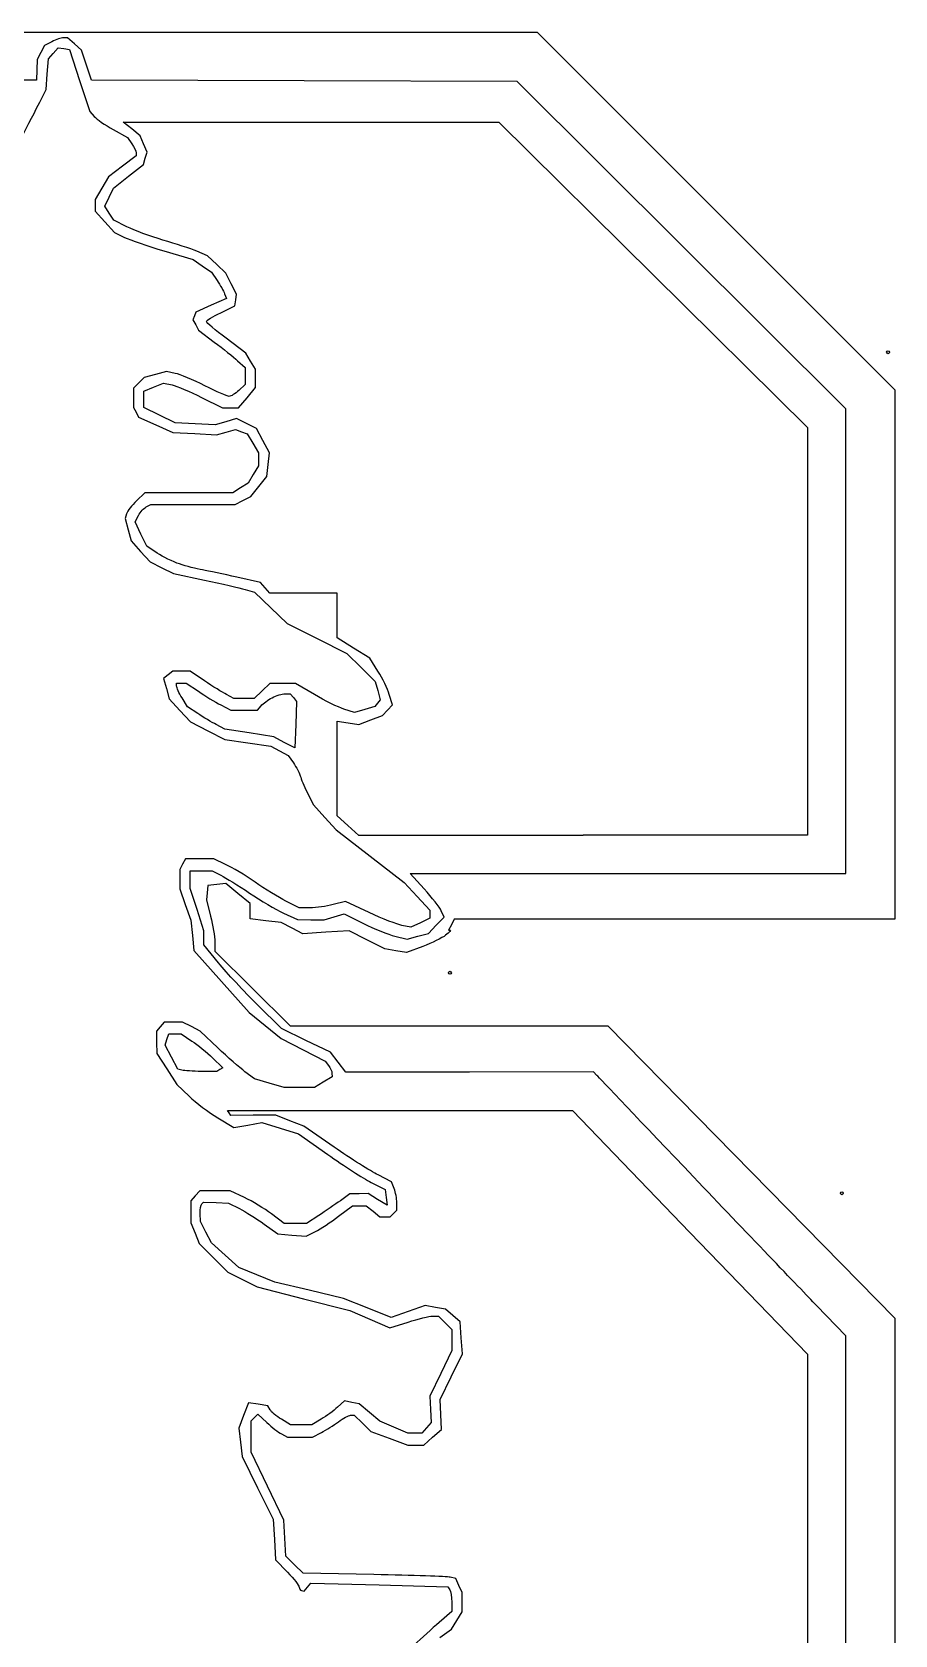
# Model space of a CAD drawing. Extents: x 2.7 to 30.1, y 1.6 to 101.3.
# Drawn here: x 4.369 to 5.368, y 56.72 to 58.575 of the extents above; entities that cross this region are included whole.
import ezdxf

# ---------------------------------------------------------------- set-up
doc = ezdxf.new("R2010")
doc.units = 0
doc.layers.get('0').update_dxf_attribs({"linetype": 'CONTINUOUS'})

msp = doc.modelspace()

# ---------------------------------------------------------------- linework, layer by layer
at = {"color": 7}
for p, q in [((3.835414, 58.574982), (4.394468, 58.575138)), ((4.391803, 58.564151), (4.383183, 58.559692)), ((4.394468, 58.575138), (4.953522, 58.575293)), ((4.409817, 58.56861), (4.405118, 58.56861)), ((4.417871, 58.561526), (4.409817, 58.56861)), ((4.425926, 58.554442), (4.417871, 58.561526)), ((4.953522, 58.575293), (5.16062, 58.368212)), ((4.374621, 58.543661), (4.374254, 58.531723)), ((4.378902, 58.551676), (4.374621, 58.543661)), ((4.383183, 58.559692), (4.378902, 58.551676)), ((4.386421, 58.526508), (4.387691, 58.544288)), ((4.387691, 58.544288), (4.393406, 58.55061)), ((4.393406, 58.55061), (4.399121, 58.556931)), ((4.399121, 58.556931), (4.405598, 58.556085)), ((4.405598, 58.556085), (4.412075, 58.555238)), ((4.412075, 58.555238), (4.423832, 58.519334)), ((4.431731, 58.537114), (4.425926, 58.554442)), ((4.374254, 58.531723), (4.373887, 58.519785)), ((4.385151, 58.508728), (4.386421, 58.526508)), ((4.437537, 58.519785), (4.431731, 58.537114)), ((4.373887, 58.519785), (4.111409, 58.518939)), ((4.377785, 58.494137), (4.385151, 58.508728)), ((4.423832, 58.519334), (4.435587, 58.483429)), ((4.68392, 58.518939), (4.437537, 58.519785)), ((4.930303, 58.518092), (4.68392, 58.518939)), ((5.120634, 58.328591), (4.930303, 58.518092)), ((4.435587, 58.483429), (4.440811, 58.477644)), ((4.474406, 58.470845), (4.691759, 58.470876)), ((4.484221, 58.463112), (4.474406, 58.470845)), ((4.691759, 58.470876), (4.909113, 58.470913)), ((4.909113, 58.470913), (5.087828, 58.294253)), ((4.462655, 58.462489), (4.479272, 58.453119)), ((4.479272, 58.453119), (4.484262, 58.446007)), ((4.494037, 58.455379), (4.484221, 58.463112)), ((4.497974, 58.445897), (4.494037, 58.455379)), ((4.489252, 58.432121), (4.473377, 58.420014)), ((4.489252, 58.435508), (4.489252, 58.432121)), ((4.501911, 58.436414), (4.497974, 58.445897)), ((4.499907, 58.429274), (4.501911, 58.436414)), ((4.473377, 58.420014), (4.457502, 58.407907)), ((4.480468, 58.408446), (4.497903, 58.422134)), ((4.497903, 58.422134), (4.499907, 58.429274)), ((4.449755, 58.394671), (4.442008, 58.381434)), ((4.457502, 58.407907), (4.449755, 58.394671)), ((4.458025, 58.384231), (4.463032, 58.394758)), ((4.463032, 58.394758), (4.480468, 58.408446)), ((4.442008, 58.381434), (4.442008, 58.374633)), ((4.452999, 58.373704), (4.458025, 58.384231)), ((4.442008, 58.374633), (4.442008, 58.367831)), ((4.442008, 58.367831), (4.45311, 58.355555)), ((4.458279, 58.365661), (4.452999, 58.373704)), ((4.46356, 58.357618), (4.458279, 58.365661)), ((4.478653, 58.349969), (4.46356, 58.357618)), ((5.16062, 58.368212), (5.367718, 58.161132)), ((4.45311, 58.355555), (4.464213, 58.343278)), ((4.464213, 58.343278), (4.47595, 58.337718)), ((4.521478, 58.322083), (4.55527, 58.312036)), ((4.572099, 58.3163), (4.559509, 58.321578)), ((5.310963, 58.13909), (5.120634, 58.328591)), ((4.55527, 58.312036), (4.565864, 58.304783)), ((4.565864, 58.304783), (4.576459, 58.29753)), ((4.58262, 58.306225), (4.572099, 58.3163)), ((4.593124, 58.29615), (4.58262, 58.306225)), ((4.576459, 58.29753), (4.58308, 58.287793)), ((4.59933, 58.284099), (4.593124, 58.29615)), ((4.605534, 58.272048), (4.59933, 58.284099)), ((5.087828, 58.294253), (5.266542, 58.117599)), ((4.593895, 58.266993), (4.576135, 58.259147)), ((4.591806, 58.272525), (4.593895, 58.266993)), ((4.603727, 58.258388), (4.604631, 58.265218)), ((4.604631, 58.265218), (4.605534, 58.272048)), ((4.556718, 58.246814), (4.555081, 58.242327)), ((4.558355, 58.251302), (4.556718, 58.246814)), ((4.576135, 58.259147), (4.558355, 58.251302)), ((4.5872, 58.250514), (4.603727, 58.258388)), ((4.555081, 58.242327), (4.558309, 58.236287)), ((4.558309, 58.236287), (4.561538, 58.230248)), ((4.561538, 58.230248), (4.579809, 58.216532)), ((4.616331, 58.203694), (4.593497, 58.220881)), ((4.606742, 58.19497), (4.615394, 58.187124)), ((4.621846, 58.194352), (4.616331, 58.203694)), ((4.627361, 58.18501), (4.621846, 58.194352)), ((5.359775, 58.20307), (5.359775, 58.20307)), ((4.498529, 58.175525), (4.492397, 58.169401)), ((4.511554, 58.179025), (4.498529, 58.175525)), ((4.524581, 58.182524), (4.511554, 58.179025)), ((4.534561, 58.180266), (4.524581, 58.182524)), ((4.615394, 58.187124), (4.615394, 58.177247)), ((4.615394, 58.177247), (4.615394, 58.167369)), ((4.627361, 58.174399), (4.627361, 58.18501)), ((4.627361, 58.163787), (4.627361, 58.174399)), ((4.492397, 58.169401), (4.486264, 58.163277)), ((4.486264, 58.163277), (4.486264, 58.152044)), ((4.498238, 58.159639), (4.509595, 58.16438)), ((4.498238, 58.150269), (4.498238, 58.159639)), ((4.509595, 58.16438), (4.520952, 58.169121)), ((4.520952, 58.169121), (4.530858, 58.166864)), ((4.615394, 58.167369), (4.608102, 58.160539)), ((4.617692, 58.152047), (4.627361, 58.163787)), ((5.367718, 58.161132), (5.367718, 57.854819)), ((4.486264, 58.152044), (4.486264, 58.140812)), ((4.486264, 58.140812), (4.489258, 58.135224)), ((4.489258, 58.135224), (4.492253, 58.129636)), ((4.498238, 58.140899), (4.498238, 58.150269)), ((4.516343, 58.132037), (4.498238, 58.140899)), ((4.565108, 58.152527), (4.589447, 58.140306)), ((4.589447, 58.140306), (4.598735, 58.140306)), ((4.598735, 58.140306), (4.608023, 58.140306)), ((4.608023, 58.140306), (4.617692, 58.152047)), ((5.310963, 57.870338), (5.310963, 58.13909)), ((4.492253, 58.129636), (4.512096, 58.120689)), ((4.512096, 58.120689), (4.531939, 58.111743)), ((4.534448, 58.123176), (4.516343, 58.132037)), ((4.557722, 58.122047), (4.534448, 58.123176)), ((4.580997, 58.120636), (4.557722, 58.122047)), ((4.593333, 58.124333), (4.580997, 58.120636)), ((4.605669, 58.12803), (4.593333, 58.124333)), ((4.617153, 58.122329), (4.605669, 58.12803)), ((4.628636, 58.116628), (4.617153, 58.122329)), ((4.636129, 58.10246), (4.628636, 58.116628)), ((5.266542, 58.117599), (5.266542, 57.88165)), ((4.531939, 58.111743), (4.55717, 58.110614)), ((4.55717, 58.110614), (4.582403, 58.109203)), ((4.582403, 58.109203), (4.593452, 58.112251)), ((4.593452, 58.112251), (4.604518, 58.115299)), ((4.604518, 58.115299), (4.611122, 58.112759)), ((4.611122, 58.112759), (4.617726, 58.110219)), ((4.617726, 58.110219), (4.624437, 58.099353)), ((4.624437, 58.099353), (4.631148, 58.088488)), ((4.643622, 58.088293), (4.636129, 58.10246)), ((4.631138, 58.080981), (4.631125, 58.073473)), ((4.631148, 58.088488), (4.631138, 58.080981)), ((4.642183, 58.074662), (4.643622, 58.088293)), ((4.624992, 58.063398), (4.61886, 58.053323)), ((4.631125, 58.073473), (4.624992, 58.063398)), ((4.631436, 58.049459), (4.640744, 58.06103)), ((4.640744, 58.06103), (4.642183, 58.074662)), ((4.499301, 58.041977), (4.489668, 58.032749)), ((4.550371, 58.041977), (4.499301, 58.041977)), ((4.601441, 58.041977), (4.550371, 58.041977)), ((4.61015, 58.04765), (4.601441, 58.041977)), ((4.61886, 58.053323), (4.61015, 58.04765)), ((4.622128, 58.037888), (4.631436, 58.049459)), ((4.501104, 58.025879), (4.506167, 58.028419)), ((4.506167, 58.028419), (4.554988, 58.028442)), ((4.554988, 58.028442), (4.603806, 58.028462)), ((4.603806, 58.028462), (4.612967, 58.033175)), ((4.612967, 58.033175), (4.622128, 58.037888)), ((4.478258, 58.017932), (4.476452, 58.012344)), ((4.476452, 58.012344), (4.479935, 57.999418)), ((4.48806, 58.008438), (4.49205, 58.015889)), ((4.494881, 57.994355), (4.48806, 58.008438)), ((4.479935, 57.999418), (4.483417, 57.986493)), ((4.483417, 57.986493), (4.494466, 57.974244)), ((4.501702, 57.980272), (4.494881, 57.994355)), ((4.494466, 57.974244), (4.505515, 57.962024)), ((4.513657, 57.97237), (4.501702, 57.980272)), ((4.505515, 57.962024), (4.519068, 57.955448)), ((4.519068, 57.955448), (4.53262, 57.948872)), ((4.53262, 57.948872), (4.568472, 57.941083)), ((4.633119, 57.938306), (4.605879, 57.944487)), ((4.615382, 57.930246), (4.626448, 57.927226)), ((4.638654, 57.932182), (4.633119, 57.938306)), ((4.644188, 57.926057), (4.638654, 57.932182)), ((4.626448, 57.927226), (4.645312, 57.908994)), ((4.683071, 57.926057), (4.644188, 57.926057)), ((4.721953, 57.926057), (4.683071, 57.926057)), ((4.722096, 57.900065), (4.721953, 57.926057)), ((4.645312, 57.908994), (4.664173, 57.890763)), ((4.722238, 57.874072), (4.722096, 57.900065)), ((4.664173, 57.890763), (4.698774, 57.873463)), ((5.266542, 57.88165), (5.266542, 57.645701)), ((4.698774, 57.873463), (4.733372, 57.856162)), ((4.741003, 57.86236), (4.722238, 57.874072)), ((4.733372, 57.856162), (4.749755, 57.840019)), ((4.759768, 57.850648), (4.741003, 57.86236)), ((5.310963, 57.601584), (5.310963, 57.870338)), ((4.749755, 57.840019), (4.766138, 57.823876)), ((4.769309, 57.835577), (4.759768, 57.850648)), ((5.367718, 57.854819), (5.367718, 57.548506)), ((4.526462, 57.831409), (4.521055, 57.827316)), ((4.521055, 57.827316), (4.524337, 57.815463)), ((4.531869, 57.835501), (4.526462, 57.831409)), ((4.541792, 57.835602), (4.531869, 57.835501)), ((4.536159, 57.818393), (4.536159, 57.821977)), ((4.536159, 57.821977), (4.541674, 57.821965)), ((4.541674, 57.821965), (4.547188, 57.821951)), ((4.551715, 57.835701), (4.541792, 57.835602)), ((4.547188, 57.821951), (4.561356, 57.812356)), ((4.56857, 57.824356), (4.551715, 57.835701)), ((4.644089, 57.821534), (4.635055, 57.812869)), ((4.658912, 57.821534), (4.644089, 57.821534)), ((4.673734, 57.821534), (4.658912, 57.821534)), ((4.695716, 57.808551), (4.673734, 57.821534)), ((4.766138, 57.823876), (4.769023, 57.813236)), ((4.524337, 57.815463), (4.527622, 57.80361)), ((4.527622, 57.80361), (4.539921, 57.790289)), ((4.548752, 57.79446), (4.542455, 57.804648)), ((4.602436, 57.804205), (4.593927, 57.808608)), ((4.614227, 57.804205), (4.602436, 57.804205)), ((4.626022, 57.804205), (4.614227, 57.804205)), ((4.635055, 57.812869), (4.626022, 57.804205)), ((4.661621, 57.809421), (4.6677, 57.809421)), ((4.6677, 57.809421), (4.671366, 57.805018)), ((4.671366, 57.805018), (4.675032, 57.800615)), ((4.675032, 57.800615), (4.674129, 57.773832)), ((4.771907, 57.802597), (4.768842, 57.798674)), ((4.769023, 57.813236), (4.771907, 57.802597)), ((4.785927, 57.796884), (4.78239, 57.808709)), ((4.539921, 57.790289), (4.55222, 57.77694)), ((4.560563, 57.786643), (4.548752, 57.79446)), ((4.587216, 57.796636), (4.5989, 57.790512)), ((4.5989, 57.790512), (4.614394, 57.790512)), ((4.614394, 57.790512), (4.629888, 57.790512)), ((4.629888, 57.790512), (4.633988, 57.795451)), ((4.742121, 57.787695), (4.729912, 57.791646)), ((4.753949, 57.791223), (4.742121, 57.787695)), ((4.765777, 57.794751), (4.753949, 57.791223)), ((4.760984, 57.779274), (4.774717, 57.784523)), ((4.768842, 57.798674), (4.765777, 57.794751)), ((4.774717, 57.784523), (4.780322, 57.790704)), ((4.780322, 57.790704), (4.785927, 57.796884)), ((4.55222, 57.77694), (4.572151, 57.766808)), ((4.572151, 57.766808), (4.592082, 57.756676)), ((4.591906, 57.768721), (4.582147, 57.773773)), ((4.620231, 57.764178), (4.591906, 57.768721)), ((4.648559, 57.759634), (4.620231, 57.764178)), ((4.67406, 57.773773), (4.673157, 57.74699)), ((4.674129, 57.773832), (4.67406, 57.773773)), ((4.721961, 57.723188), (4.721961, 57.777975)), ((4.721961, 57.777975), (4.734605, 57.776)), ((4.734605, 57.776), (4.747251, 57.774024)), ((4.747251, 57.774024), (4.760984, 57.779274)), ((4.592082, 57.756676), (4.61867, 57.752697)), ((4.61867, 57.752697), (4.645258, 57.748718)), ((4.645258, 57.748718), (4.655254, 57.743468)), ((4.660858, 57.753312), (4.648559, 57.759634)), ((4.673157, 57.74699), (4.660858, 57.753312)), ((4.655254, 57.743468), (4.66525, 57.738219)), ((4.66525, 57.738219), (4.671383, 57.729526)), ((4.721961, 57.668397), (4.721961, 57.723188)), ((4.688418, 57.692922), (4.694531, 57.680815)), ((4.694531, 57.680815), (4.707683, 57.666506)), ((4.707683, 57.666506), (4.720854, 57.652198)), ((4.720854, 57.652198), (4.760224, 57.621582)), ((4.734571, 57.656995), (4.721961, 57.668397)), ((4.74718, 57.645594), (4.734571, 57.656995)), ((5.007018, 57.645594), (4.74718, 57.645594)), ((5.266542, 57.645701), (5.006705, 57.645701)), ((5.006705, 57.645701), (5.007018, 57.645594)), ((4.54629, 57.618472), (4.543025, 57.612376)), ((4.56271, 57.618404), (4.54629, 57.618472)), ((4.579129, 57.618339), (4.56271, 57.618404)), ((4.592862, 57.612102), (4.579129, 57.618339)), ((4.760224, 57.621582), (4.799594, 57.590964)), ((4.543025, 57.612376), (4.539759, 57.60628)), ((4.539759, 57.60628), (4.539759, 57.594963)), ((4.551935, 57.594483), (4.55189, 57.604728)), ((4.55189, 57.604728), (4.564644, 57.604728)), ((4.564644, 57.604728), (4.577397, 57.604728)), ((4.577397, 57.604728), (4.587484, 57.599535)), ((4.822825, 57.583606), (4.806388, 57.601584)), ((4.806388, 57.601584), (5.058677, 57.601584)), ((5.058677, 57.601584), (5.310963, 57.601584)), ((4.539759, 57.594963), (4.539759, 57.583674)), ((4.539759, 57.583674), (4.546146, 57.56564)), ((4.551981, 57.584238), (4.551935, 57.594483)), ((4.559818, 57.559713), (4.551981, 57.584238)), ((4.571518, 57.57924), (4.570615, 57.570943)), ((4.572421, 57.587538), (4.571518, 57.57924)), ((4.582852, 57.588666), (4.572421, 57.587538)), ((4.593283, 57.589795), (4.582852, 57.588666)), ((4.607253, 57.578337), (4.593283, 57.589795)), ((4.621223, 57.566879), (4.607253, 57.578337)), ((4.799594, 57.590964), (4.814561, 57.574934)), ((4.546146, 57.56564), (4.552533, 57.547606)), ((4.567655, 57.535188), (4.559818, 57.559713)), ((4.570615, 57.570943), (4.575515, 57.552034)), ((4.621223, 57.558017), (4.621223, 57.566879)), ((4.678122, 57.561782), (4.662755, 57.569571)), ((4.690785, 57.561782), (4.678122, 57.561782)), ((4.731527, 57.569289), (4.717486, 57.565536)), ((4.759264, 57.556307), (4.731527, 57.569289)), ((4.814561, 57.574934), (4.829527, 57.558903)), ((4.552533, 57.547606), (4.554424, 57.529939)), ((4.621223, 57.549155), (4.621223, 57.558017)), ((4.639311, 57.546898), (4.621223, 57.549155)), ((4.657382, 57.54464), (4.639311, 57.546898)), ((4.669881, 57.538262), (4.657382, 57.54464)), ((4.66, 57.555706), (4.676309, 57.548114)), ((4.676309, 57.548114), (4.691693, 57.54808)), ((4.691693, 57.54808), (4.707077, 57.548046)), ((4.707077, 57.548046), (4.718688, 57.551518)), ((4.718688, 57.551518), (4.730298, 57.554989)), ((4.730298, 57.554989), (4.75258, 57.543785)), ((4.807175, 57.539317), (4.797088, 57.541293)), ((4.818351, 57.544623), (4.807175, 57.539317)), ((4.829527, 57.549929), (4.818351, 57.544623)), ((4.827803, 57.532214), (4.836857, 57.54164)), ((4.829527, 57.558903), (4.829527, 57.554416)), ((4.829527, 57.554416), (4.829527, 57.549929)), ((4.836857, 57.54164), (4.845891, 57.551066)), ((4.845891, 57.551066), (4.842572, 57.558347)), ((4.854322, 57.542213), (4.850946, 57.535919)), ((4.857697, 57.548506), (4.854322, 57.542213)), ((5.112707, 57.548506), (4.857697, 57.548506)), ((5.367718, 57.548506), (5.112707, 57.548506)), ((4.554424, 57.529939), (4.556315, 57.512272)), ((4.567655, 57.527004), (4.567655, 57.535188)), ((4.567655, 57.518819), (4.567655, 57.527004)), ((4.580414, 57.522409), (4.580414, 57.511685)), ((4.682401, 57.531883), (4.669881, 57.538262)), ((4.709116, 57.533577), (4.682401, 57.531883)), ((4.735831, 57.53527), (4.709116, 57.533577)), ((4.756552, 57.524715), (4.735831, 57.53527)), ((4.777275, 57.51416), (4.756552, 57.524715)), ((4.788888, 57.529024), (4.802911, 57.525497)), ((4.802911, 57.525497), (4.815357, 57.528855)), ((4.815357, 57.528855), (4.827803, 57.532214)), ((4.850946, 57.535919), (4.853063, 57.535919)), ((4.556315, 57.512272), (4.588292, 57.476455)), ((4.5848, 57.497991), (4.567655, 57.518819)), ((4.580414, 57.511685), (4.623975, 57.468524)), ((4.789811, 57.512184), (4.777275, 57.51416)), ((4.802348, 57.510209), (4.789811, 57.512184)), ((4.821245, 57.517236), (4.802348, 57.510209)), ((4.588292, 57.476455), (4.620269, 57.440638)), ((4.623975, 57.468524), (4.667534, 57.425361)), ((4.85268, 57.484953), (4.85268, 57.484953)), ((4.657429, 57.42224), (4.629684, 57.4497)), ((4.521605, 57.429468), (4.517287, 57.424247)), ((4.5324, 57.429468), (4.521605, 57.429468)), ((4.543195, 57.429468), (4.5324, 57.429468)), ((4.553281, 57.42436), (4.543195, 57.429468)), ((4.620269, 57.440638), (4.638837, 57.42568)), ((4.517287, 57.424247), (4.512969, 57.419054)), ((4.512969, 57.419054), (4.513047, 57.406156)), ((4.525039, 57.409266), (4.527128, 57.415842)), ((4.527128, 57.415842), (4.534347, 57.415842)), ((4.534347, 57.415842), (4.541566, 57.415842)), ((4.541566, 57.415842), (4.553812, 57.407658)), ((4.563368, 57.419251), (4.553281, 57.42436)), ((4.58384, 57.399806), (4.563368, 57.419251)), ((4.638837, 57.42568), (4.657404, 57.410723)), ((4.685843, 57.408439), (4.657429, 57.42224)), ((4.667534, 57.425361), (4.851537, 57.425328)), ((4.851537, 57.425328), (5.035539, 57.425294)), ((5.035539, 57.425294), (5.201659, 57.256028)), ((4.513047, 57.406156), (4.513125, 57.393259)), ((4.513125, 57.393259), (4.524718, 57.375309)), ((4.522951, 57.40269), (4.525039, 57.409266)), ((4.53028, 57.388862), (4.522951, 57.40269)), ((4.657404, 57.410723), (4.682838, 57.397515)), ((4.682838, 57.397515), (4.708272, 57.384307)), ((4.714256, 57.394639), (4.685843, 57.408439)), ((4.723092, 57.383039), (4.714256, 57.394639)), ((4.524718, 57.375309), (4.536312, 57.35736)), ((4.537609, 57.375033), (4.53028, 57.388862)), ((4.542382, 57.373904), (4.537609, 57.375033)), ((4.577848, 57.388156), (4.58964, 57.376811)), ((4.586137, 57.374553), (4.582635, 57.372295)), ((4.58964, 57.376811), (4.586137, 57.374553)), ((4.708272, 57.384307), (4.712099, 57.379339)), ((4.731928, 57.37144), (4.723092, 57.383039)), ((4.536312, 57.35736), (4.550663, 57.343813)), ((4.564892, 57.372476), (4.564897, 57.372493)), ((4.582635, 57.372295), (4.564892, 57.372476)), ((4.626366, 57.363936), (4.615337, 57.372148)), ((4.643475, 57.358912), (4.626366, 57.363936)), ((4.660583, 57.353889), (4.643475, 57.358912)), ((4.705902, 57.360148), (4.695669, 57.353911)), ((4.716136, 57.366385), (4.705902, 57.360148)), ((4.716036, 57.370365), (4.716136, 57.366385)), ((4.875449, 57.371722), (4.731928, 57.37144)), ((5.018968, 57.372004), (4.875449, 57.371722)), ((5.022761, 57.367856), (5.018968, 57.372004)), ((4.678126, 57.353903), (4.660583, 57.353889)), ((4.695669, 57.353911), (4.678126, 57.353903)), ((4.583773, 57.318865), (4.602535, 57.307463)), ((4.597088, 57.324365), (4.595281, 57.327188)), ((4.595281, 57.327188), (4.794851, 57.327188)), ((4.598894, 57.321543), (4.597088, 57.324365)), ((4.624892, 57.321676), (4.598894, 57.321543)), ((4.65089, 57.321808), (4.624892, 57.321676)), ((4.667217, 57.31543), (4.65089, 57.321808)), ((4.794851, 57.327188), (4.994419, 57.327188)), ((4.994419, 57.327188), (5.130453, 57.186243)), ((4.602535, 57.307463), (4.618734, 57.310398)), ((4.618734, 57.310398), (4.634937, 57.313333)), ((4.634937, 57.313333), (4.65618, 57.30687)), ((4.65618, 57.30687), (4.677422, 57.300408)), ((4.683546, 57.309052), (4.667217, 57.31543)), ((4.677422, 57.300408), (4.711243, 57.276447)), ((4.718583, 57.284837), (4.683546, 57.309052)), ((4.761317, 57.24411), (4.777573, 57.235728)), ((4.785112, 57.244801), (4.769364, 57.252703)), ((4.788087, 57.236984), (4.785112, 57.244801)), ((5.201659, 57.256028), (5.367779, 57.086762)), ((4.557768, 57.228407), (4.552561, 57.22265)), ((4.562975, 57.234164), (4.557768, 57.228407)), ((4.580591, 57.234133), (4.562975, 57.234164)), ((4.598207, 57.234097), (4.580591, 57.234133)), ((4.614734, 57.22642), (4.598207, 57.234097)), ((4.736781, 57.230653), (4.725749, 57.222892)), ((4.747429, 57.230834), (4.736781, 57.230653)), ((4.758077, 57.231015), (4.747429, 57.230834)), ((4.768926, 57.224298), (4.758077, 57.231015)), ((4.777573, 57.235728), (4.778674, 57.22664)), ((4.778674, 57.22664), (4.779775, 57.217581)), ((5.30623, 57.229832), (5.30623, 57.229832)), ((4.552561, 57.22265), (4.552561, 57.209893)), ((4.552561, 57.209893), (4.552561, 57.197137)), ((4.563742, 57.198884), (4.56356, 57.208084)), ((4.565367, 57.219317), (4.567427, 57.221292)), ((4.567427, 57.221292), (4.581815, 57.220728)), ((4.581815, 57.220728), (4.596182, 57.220163)), ((4.596182, 57.220163), (4.608882, 57.2137)), ((4.660519, 57.196392), (4.645897, 57.207568)), ((4.723644, 57.204867), (4.7397, 57.216974)), ((4.7397, 57.216974), (4.747647, 57.216974)), ((4.747647, 57.216974), (4.755595, 57.216974)), ((4.755595, 57.216974), (4.763596, 57.210681)), ((4.763596, 57.210681), (4.771597, 57.204387)), ((4.779775, 57.217581), (4.768926, 57.224298)), ((4.783515, 57.204387), (4.787288, 57.208169)), ((4.787288, 57.208169), (4.791061, 57.211951)), ((4.791061, 57.211951), (4.791061, 57.220558)), ((4.552561, 57.197137), (4.557514, 57.185312)), ((4.570109, 57.186409), (4.563742, 57.198884)), ((4.637406, 57.195836), (4.653244, 57.184462)), ((4.673617, 57.196392), (4.660519, 57.196392)), ((4.686715, 57.196392), (4.673617, 57.196392)), ((4.700721, 57.205761), (4.686715, 57.196392)), ((4.771597, 57.204387), (4.777566, 57.204387)), ((4.777566, 57.204387), (4.783515, 57.204387)), ((4.557514, 57.185312), (4.562467, 57.173487)), ((4.562467, 57.173487), (4.57905, 57.156892)), ((4.576476, 57.173935), (4.570109, 57.186409)), ((4.592314, 57.159683), (4.576476, 57.173935)), ((4.653244, 57.184462), (4.66968, 57.183051)), ((4.66968, 57.183051), (4.686117, 57.18164)), ((4.686117, 57.18164), (4.696858, 57.1872)), ((5.130453, 57.186243), (5.266485, 57.045296)), ((4.57905, 57.156892), (4.59563, 57.140325)), ((4.608169, 57.145431), (4.592314, 57.159683)), ((4.59563, 57.140325), (4.612485, 57.131774)), ((4.629074, 57.137077), (4.608169, 57.145431)), ((4.649978, 57.128723), (4.629074, 57.137077)), ((4.612485, 57.131774), (4.629339, 57.123223)), ((4.629339, 57.123223), (4.683058, 57.109479)), ((4.689656, 57.119297), (4.649978, 57.128723)), ((4.729337, 57.109871), (4.689656, 57.119297)), ((4.683058, 57.109479), (4.736777, 57.095734)), ((4.756882, 57.098864), (4.729337, 57.109871)), ((4.736777, 57.095734), (4.759899, 57.085659)), ((4.784424, 57.087857), (4.756882, 57.098864)), ((4.824034, 57.101686), (4.804227, 57.094772)), ((4.835825, 57.099429), (4.824034, 57.101686)), ((4.847616, 57.097171), (4.835825, 57.099429)), ((4.856052, 57.089918), (4.847616, 57.097171)), ((5.310976, 57.066538), (5.276918, 57.101729)), ((4.759899, 57.085659), (4.783025, 57.075584)), ((4.783025, 57.075584), (4.804251, 57.082413)), ((4.804227, 57.094772), (4.784424, 57.087857)), ((4.832483, 57.089243), (4.839485, 57.089243)), ((4.839485, 57.089243), (4.847213, 57.08151)), ((4.847213, 57.08151), (4.85494, 57.073777)), ((4.864487, 57.082665), (4.856052, 57.089918)), ((4.865757, 57.064066), (4.864487, 57.082665)), ((5.367779, 57.086762), (5.367801, 56.516688)), ((4.85494, 57.073777), (4.85494, 57.06167)), ((4.85494, 57.06167), (4.85494, 57.049535)), ((4.867027, 57.045468), (4.865757, 57.064066)), ((5.310976, 56.51769), (5.310976, 57.066538)), ((4.85494, 57.049535), (4.84215, 57.023062)), ((4.854184, 57.019165), (4.867027, 57.045468)), ((5.266485, 57.045296), (5.266508, 56.517543)), ((4.84215, 57.023062), (4.829342, 56.99659)), ((4.84134, 56.992861), (4.854184, 57.019165)), ((4.619349, 56.988947), (4.613798, 56.974384)), ((4.630579, 56.987254), (4.619349, 56.988947)), ((4.641809, 56.98556), (4.630579, 56.987254)), ((4.644377, 56.980988), (4.641809, 56.98556)), ((4.730381, 56.991171), (4.722507, 56.983861)), ((4.73887, 56.989478), (4.730381, 56.991171)), ((4.74736, 56.987784), (4.73887, 56.989478)), ((4.759351, 56.977709), (4.74736, 56.987784)), ((4.829342, 56.99659), (4.830076, 56.981378)), ((4.842073, 56.975505), (4.84134, 56.992861)), ((4.613798, 56.974384), (4.608247, 56.959822)), ((4.622516, 56.967941), (4.626453, 56.971892)), ((4.622516, 56.949992), (4.622516, 56.967941)), ((4.626453, 56.971892), (4.63039, 56.975815)), ((4.63039, 56.975815), (4.640623, 56.966135)), ((4.668123, 56.963321), (4.657528, 56.969869)), ((4.70361, 56.969948), (4.69258, 56.963344)), ((4.737623, 56.974545), (4.741904, 56.974545)), ((4.741904, 56.974545), (4.751503, 56.96526)), ((4.771343, 56.967634), (4.759351, 56.977709)), ((4.787669, 56.960719), (4.771343, 56.967634)), ((4.83081, 56.966166), (4.825513, 56.959985)), ((4.830076, 56.981378), (4.83081, 56.966166)), ((4.842807, 56.958148), (4.842073, 56.975505)), ((4.608247, 56.959822), (4.610194, 56.943312)), ((4.622516, 56.932043), (4.622516, 56.949992)), ((4.657748, 56.952899), (4.664623, 56.949371)), ((4.664623, 56.949371), (4.679155, 56.949371)), ((4.680352, 56.963333), (4.668123, 56.963321)), ((4.679155, 56.949371), (4.693687, 56.949371)), ((4.69258, 56.963344), (4.680352, 56.963333)), ((4.693687, 56.949371), (4.703773, 56.954564)), ((4.751503, 56.96526), (4.761101, 56.955947)), ((4.761101, 56.955947), (4.782434, 56.947932)), ((4.782434, 56.947932), (4.803765, 56.939917)), ((4.803999, 56.953805), (4.787669, 56.960719)), ((4.812107, 56.953805), (4.803999, 56.953805)), ((4.820215, 56.953805), (4.812107, 56.953805)), ((4.825513, 56.959985), (4.820215, 56.953805)), ((4.822414, 56.939917), (4.83261, 56.949032)), ((4.83261, 56.949032), (4.842807, 56.958148)), ((4.610194, 56.943312), (4.612141, 56.926802)), ((4.641351, 56.89267), (4.622516, 56.932043)), ((4.803765, 56.939917), (4.813089, 56.939917)), ((4.813089, 56.939917), (4.822414, 56.939917)), ((4.612141, 56.926802), (4.630012, 56.890581)), ((4.660187, 56.8533), (4.641351, 56.89267)), ((4.630012, 56.890581), (4.647882, 56.854358)), ((4.647882, 56.854358), (4.649321, 56.830736)), ((4.661457, 56.832331), (4.660187, 56.8533)), ((4.649321, 56.830736), (4.650761, 56.807114)), ((4.662727, 56.811362), (4.661457, 56.832331)), ((4.650761, 56.807114), (4.664477, 56.792947)), ((4.672777, 56.801625), (4.662727, 56.811362)), ((4.682827, 56.791888), (4.672777, 56.801625)), ((4.76457, 56.790195), (4.682827, 56.791888)), ((4.687599, 56.775477), (4.691446, 56.780134)), ((4.691446, 56.780134), (4.770749, 56.778158)), ((4.859413, 56.785708), (4.852862, 56.787119)), ((4.863096, 56.777608), (4.859413, 56.785708)), ((4.680831, 56.771667), (4.683752, 56.77082)), ((4.683752, 56.77082), (4.687599, 56.775477)), ((4.770749, 56.778158), (4.850052, 56.776183)), ((4.850052, 56.776183), (4.852366, 56.772711)), ((4.866779, 56.769508), (4.863096, 56.777608)), ((4.866779, 56.758219), (4.866779, 56.769508)), ((4.85478, 56.747537), (4.840121, 56.734752)), ((4.854736, 56.758403), (4.85478, 56.747537)), ((4.860609, 56.73694), (4.866779, 56.74693)), ((4.866779, 56.74693), (4.866779, 56.758219)), ((4.840924, 56.71724), (4.85444, 56.726949)), ((4.85444, 56.726949), (4.860609, 56.73694))]:
    msp.add_line(p, q, dxfattribs=at)
for points in [[(4.405118, 58.56861), (4.402521, 58.56861), (4.396535, 58.566634), (4.391803, 58.564151)], [(4.35578, 58.451832), (4.363835, 58.467044), (4.373741, 58.486096), (4.377785, 58.494137)], [(4.440811, 58.477644), (4.443695, 58.474455), (4.453511, 58.467653), (4.462655, 58.462489)], [(4.484262, 58.446007), (4.486999, 58.442084), (4.489252, 58.437371), (4.489252, 58.435508)], [(4.520329, 58.334588), (4.505707, 58.338822), (4.486957, 58.345764), (4.478653, 58.349969)], [(4.47595, 58.337718), (4.482411, 58.334642), (4.502894, 58.327615), (4.521478, 58.322083)], [(4.559509, 58.321578), (4.552577, 58.324485), (4.53495, 58.330327), (4.520329, 58.334588)], [(4.58308, 58.287793), (4.586726, 58.282431), (4.590646, 58.275573), (4.591806, 58.272525)], [(4.570674, 58.240354), (4.570679, 58.241765), (4.578113, 58.246168), (4.5872, 58.250514)], [(4.593497, 58.220881), (4.580944, 58.230335), (4.570668, 58.239112), (4.570674, 58.240354)], [(4.579809, 58.216532), (4.589859, 58.208997), (4.601978, 58.199288), (4.606742, 58.19497)], [(5.358138, 58.204763), (5.358138, 58.20561), (5.358872, 58.206457), (5.359775, 58.206457)], [(5.359775, 58.20307), (5.358872, 58.20307), (5.358138, 58.203917), (5.358138, 58.204763)], [(5.359775, 58.206457), (5.360678, 58.206457), (5.361412, 58.20561), (5.361412, 58.204763)], [(5.361412, 58.204763), (5.361412, 58.203917), (5.360678, 58.20307), (5.359775, 58.20307)], [(4.568873, 58.165901), (4.555484, 58.172618), (4.540045, 58.179081), (4.534561, 58.180266)], [(4.530858, 58.166864), (4.536302, 58.165452), (4.551722, 58.159215), (4.565108, 58.152527)], [(4.597016, 58.153681), (4.594928, 58.153681), (4.582267, 58.159184), (4.568873, 58.165901)], [(4.608102, 58.160539), (4.604091, 58.156757), (4.599102, 58.153681), (4.597016, 58.153681)], [(4.489668, 58.032749), (4.484371, 58.027697), (4.479238, 58.021008), (4.478258, 58.017932)], [(4.49205, 58.015889), (4.494252, 58.019981), (4.498327, 58.024468), (4.501104, 58.025879)], [(4.539622, 57.959698), (4.531911, 57.962238), (4.520236, 57.967996), (4.513657, 57.97237)], [(4.566134, 57.952812), (4.559259, 57.954223), (4.547326, 57.957102), (4.539622, 57.959698)], [(4.605879, 57.944487), (4.590893, 57.947901), (4.573011, 57.951627), (4.566134, 57.952812)], [(4.568472, 57.941083), (4.588191, 57.936793), (4.609299, 57.931911), (4.615382, 57.930246)], [(4.593927, 57.808608), (4.589245, 57.811148), (4.577835, 57.818119), (4.56857, 57.824356)], [(4.78239, 57.808709), (4.780443, 57.815201), (4.774553, 57.82728), (4.769309, 57.835577)], [(4.542455, 57.804648), (4.53899, 57.810265), (4.536159, 57.816445), (4.536159, 57.818393)], [(4.561356, 57.812356), (4.569156, 57.807078), (4.580787, 57.799994), (4.587216, 57.796636)], [(4.633988, 57.795451), (4.636246, 57.798273), (4.642006, 57.802422), (4.646815, 57.804905)], [(4.646815, 57.804905), (4.651622, 57.807445), (4.658282, 57.809421), (4.661621, 57.809421)], [(4.729912, 57.791646), (4.723201, 57.793904), (4.707806, 57.801411), (4.695716, 57.808551)], [(4.582147, 57.773773), (4.576776, 57.776595), (4.567054, 57.782325), (4.560563, 57.786643)], [(4.671383, 57.729526), (4.674759, 57.724729), (4.678585, 57.717278), (4.679909, 57.712932)], [(4.679909, 57.712932), (4.681179, 57.708586), (4.685062, 57.699583), (4.688418, 57.692922)], [(4.587484, 57.599535), (4.593035, 57.596684), (4.607942, 57.587371), (4.620629, 57.57882)], [(4.626995, 57.591613), (4.615782, 57.599459), (4.600421, 57.608659), (4.592862, 57.612102)], [(4.620629, 57.57882), (4.63331, 57.570268), (4.651032, 57.559854), (4.66, 57.555706)], [(4.662755, 57.569571), (4.6543, 57.573861), (4.638207, 57.583767), (4.626995, 57.591613)], [(4.842572, 57.558347), (4.840738, 57.562355), (4.831867, 57.5737), (4.822825, 57.583606)], [(4.717486, 57.565536), (4.709759, 57.56356), (4.697748, 57.561782), (4.690785, 57.561782)], [(4.575515, 57.552034), (4.578224, 57.541648), (4.580414, 57.528299), (4.580414, 57.522409)], [(4.75258, 57.543785), (4.764826, 57.537604), (4.781172, 57.530972), (4.788888, 57.529024)], [(4.797088, 57.541293), (4.791537, 57.542422), (4.774519, 57.549167), (4.759264, 57.556307)], [(4.847656, 57.530105), (4.843518, 57.526888), (4.831637, 57.521102), (4.821245, 57.517236)], [(4.853063, 57.535919), (4.854164, 57.535919), (4.851793, 57.533379), (4.847656, 57.530105)], [(4.629684, 57.4497), (4.614427, 57.464827), (4.594227, 57.486539), (4.5848, 57.497991)], [(4.851043, 57.486646), (4.851043, 57.487493), (4.851777, 57.488339), (4.85268, 57.488339)], [(4.85268, 57.484953), (4.851777, 57.484953), (4.851043, 57.485799), (4.851043, 57.486646)], [(4.85268, 57.488339), (4.853583, 57.488339), (4.854317, 57.487493), (4.854317, 57.486646)], [(4.854317, 57.486646), (4.854317, 57.485799), (4.853583, 57.484953), (4.85268, 57.484953)], [(4.553812, 57.407658), (4.560543, 57.40317), (4.571374, 57.394365), (4.577848, 57.388156)], [(4.615337, 57.372148), (4.609278, 57.376664), (4.595099, 57.389082), (4.58384, 57.399806)], [(4.564897, 57.372493), (4.555138, 57.372591), (4.545009, 57.373339), (4.542382, 57.373904)], [(4.712099, 57.379339), (4.714215, 57.376517), (4.715982, 57.372566), (4.716036, 57.370365)], [(5.134711, 57.250305), (5.075228, 57.312667), (5.024849, 57.365564), (5.022761, 57.367856)], [(4.550663, 57.343813), (4.558554, 57.336363), (4.573455, 57.32513), (4.583773, 57.318865)], [(4.769364, 57.252703), (4.760711, 57.25705), (4.737853, 57.271499), (4.718583, 57.284837)], [(4.711243, 57.276447), (4.729844, 57.263267), (4.752379, 57.248704), (4.761317, 57.24411)], [(5.276918, 57.101729), (5.258187, 57.121089), (5.194193, 57.187942), (5.134711, 57.250305)], [(4.645897, 57.207568), (4.637842, 57.21372), (4.62383, 57.222215), (4.614734, 57.22642)], [(4.791061, 57.220558), (4.791061, 57.2253), (4.789791, 57.232694), (4.788087, 57.236984)], [(5.304593, 57.231526), (5.304593, 57.232372), (5.305327, 57.233219), (5.30623, 57.233219)], [(5.30623, 57.229832), (5.305327, 57.229832), (5.304593, 57.230679), (5.304593, 57.231526)], [(5.30623, 57.233219), (5.307133, 57.233219), (5.307867, 57.232372), (5.307867, 57.231526)], [(5.307867, 57.231526), (5.307867, 57.230679), (5.307133, 57.229832), (5.30623, 57.229832)], [(4.56356, 57.208084), (4.563415, 57.213136), (4.564294, 57.218188), (4.565367, 57.219317)], [(4.608882, 57.2137), (4.615867, 57.210144), (4.628697, 57.202101), (4.637406, 57.195836)], [(4.725749, 57.222892), (4.719689, 57.218631), (4.708423, 57.210926), (4.700721, 57.205761)], [(4.696858, 57.1872), (4.702754, 57.190248), (4.714819, 57.198206), (4.723644, 57.204867)], [(4.804251, 57.082413), (4.815935, 57.086167), (4.828629, 57.089243), (4.832483, 57.089243)], [(4.640623, 56.966135), (4.646265, 56.960801), (4.653958, 56.954846), (4.657748, 56.952899)], [(4.657528, 56.969869), (4.651703, 56.973453), (4.645791, 56.978477), (4.644377, 56.980988)], [(4.722507, 56.983861), (4.718172, 56.979826), (4.70968, 56.97356), (4.70361, 56.969948)], [(4.703773, 56.954564), (4.709325, 56.957414), (4.718231, 56.963087), (4.723599, 56.967151)], [(4.723599, 56.967151), (4.72897, 56.971215), (4.735264, 56.974545), (4.737623, 56.974545)], [(4.664477, 56.792947), (4.672023, 56.785157), (4.678139, 56.777368), (4.678066, 56.775703)], [(4.852862, 56.787119), (4.849253, 56.787965), (4.80953, 56.789094), (4.76457, 56.790195)], [(4.678066, 56.775703), (4.677998, 56.774009), (4.679336, 56.772203), (4.680831, 56.771667)], [(4.852366, 56.772711), (4.853636, 56.770736), (4.854708, 56.764357), (4.854736, 56.758403)], [(4.840121, 56.734752), (4.832067, 56.727725), (4.819305, 56.716154), (4.811774, 56.709014)]]:
    msp.add_open_spline(points, degree=3, dxfattribs=at)

doc.saveas('drawing.dxf')
